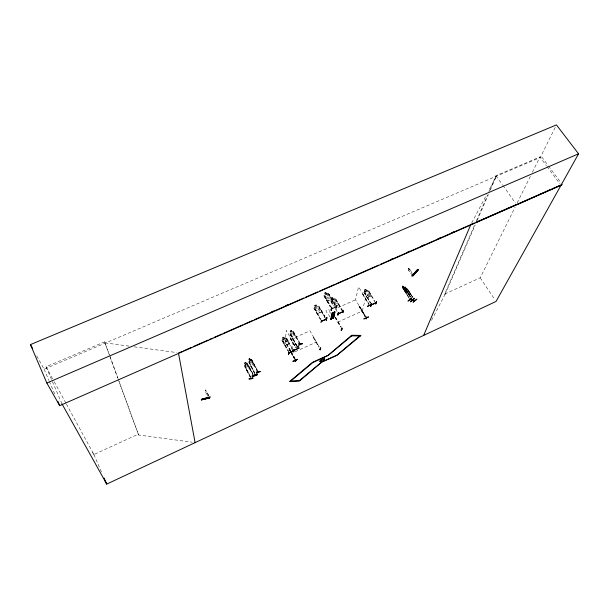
<?xml version="1.0" encoding="UTF-8"?>
<svg xmlns="http://www.w3.org/2000/svg" width="609" height="609" viewBox="0 0 609 609"><rect width="100%" height="100%" fill="white"/><g stroke="black" fill="none" stroke-linecap="round" stroke-linejoin="round"><path stroke-width="0.46" stroke-dasharray="3.04 2.28" d="M405.472 288.354L404.962 288.712M404.962 288.773L404.962 288.27M408.944 298.075L402.488 287.341L403.097 287.44L402.907 287.882L409.796 298.775M402.526 287.813L402.526 287.387M408.099 268.592L408.487 268.219M408.137 268.432L408.852 269.894A1.226 0.792 39.1 0 0 409.674 271.408L412.186 275.154M250.375 377.138L244.483 366.017L245.183 364.563L244.407 363.093L245.32 362.134L248.213 366.374L248.373 368.019L247.513 368.909L246.447 368.224L245.024 365.522L245.221 364.555M254.691 373.386L248.754 362.248L249.462 360.787L248.639 359.318L249.599 358.343L250.368 359.797M286.557 338.322C288.506 341.725 291.368 344.785 285.355 345.509C284.022 344.047 281.328 341.786 282.157 339.632L283.17 339.198M282.85 341.063L282.416 341.253L282.85 341.063L288.499 351.317M284.738 338.497L285.811 337.987L286.595 338.307L292.335 348.584M285.811 338.01L282.15 339.662L281.876 340.416M285.355 345.509L289.054 343.819M286.687 339.259L287.113 339.068L286.687 339.259L293.211 351.073M288.735 342.182L288.986 343.811M291.962 349.52L292.754 341.969M296.21 345.463L290.097 334.341L290.196 333.473L292.708 331.09L293.355 331.334M290.135 334.341L290.234 333.466M294.505 345.745L290.029 337.432L294.672 345.668M288.917 348.866L294.162 358.381M289.686 348.592L289.275 348.706L289.686 348.592L290.995 350.967M314.48 305.665L316.086 304.949L314.48 305.665L315.325 307.134M314.077 308.398L314.282 307.598L318.035 305.931L318.842 306.258L324.955 316.741M314.602 309.166L315.043 308.969L314.602 309.166L320.616 319.618M317.7 313.566L316.299 312.341L317.692 313.589L321.483 311.899L318.804 306.274L318.035 305.992M324.978 317.738L318.964 307.225L319.405 307.027L324.97 316.657M319.39 307.111L318.949 307.309M324.46 296.659L324.909 296.454L324.46 296.659L330.154 306.418M313.841 337.63L313.422 337.82L318.743 347.206M326.812 293.888L325.944 292.404L324.315 293.127L325.259 294.665L324.734 295.525L326.363 298.303L327.878 299.141L329.4 298.463L329.522 296.91L327.893 294.124L326.789 293.995L325.922 292.48L324.391 293.18M326.196 299.894L327.619 301.135L331.463 299.43L328.715 293.744M327.924 293.431L328.753 293.728L335.498 305.132M327.619 301.135L331.395 299.369M335.049 305.337L328.883 294.703L329.332 294.505L335.521 305.048M329.332 294.505L328.868 294.786M331.357 301.782L331.791 301.592L334.592 306.373M332.133 299.834L331.197 298.319L332.788 297.618L333.618 299.171L334.699 299.301L336.297 302.026L336.191 303.548L334.699 304.218L333.222 303.396L331.616 300.671L332.133 299.834L331.014 300.26C330.238 302.407 333.039 304.721 334.463 306.175M336.092 299.757L335.65 299.955L342.684 311.793M249.507 360.779L249.302 361.746L250.733 364.456L251.814 365.141L252.674 364.243L252.522 362.591L249.561 358.351M335.087 317.601L335.506 317.418L341.04 326.904M335.506 317.418L341.025 326.98M362.264 310.993L365.537 298.364M362.576 294.124L368.833 304.5M365.248 316.969L359.188 306.822L359.508 306.418L365.522 316.779M364.342 293.279L364.761 293.089L370.835 303.13L364.761 293.089M370.417 303.32L363.794 292.48L365.019 291.33M369.967 296.393L365.704 289.214L364.167 289.892L368.536 297.025M368.894 291.33L368.475 291.521L375.517 302.993M365.096 291.353L364.616 292.168L366.215 294.809L367.676 295.609L369.107 294.977L369.183 293.5L367.577 290.858L366.527 290.721L367.6 290.166L368.392 290.455L374.977 301.348M364.03 291.764L367.6 290.166M370.637 294.292L368.392 290.455M323.919 295.883L324.178 295.114M314.282 307.598L314.008 308.398L320.6 319.702M431.515 320.403L445.012 294.512L444.722 294.063L474.868 224.439M476.375 220.96L487.68 194.85M489.187 191.371L495.97 175.704L539.932 156.962L546.41 165.678M445.012 294.512L475.21 224.934M477.098 220.587L488.418 194.499M490.306 190.145L496.35 176.237L488.418 191.256M444.722 294.063L480.219 277.773L515.123 207.159M517.224 202.904L530.683 175.681M532.365 172.278L539.932 156.962M555.202 127.41L540.312 157.472L44.084 369.199L36.357 355.26M471.686 222.963L486.66 194.591M408.852 269.894L408.89 269.848A1.226 0.792 39.1 0 0 409.636 271.454L409.674 271.408M409.012 268.493L409.766 269.658A1.226 0.792 39.1 0 1 410.915 271.134L410.877 271.18A1.226 0.792 39.1 0 0 409.728 269.696L408.449 268.264M248.738 359.325L249.599 358.427M246.036 363.664L246.66 362.926L247.269 363.131L252.72 373.507M246.714 362.987L244.483 366.017M250.322 359.881L250.954 359.135L251.57 359.34L257.478 370.523M251.007 359.196L248.891 361.426L248.754 362.248M250.657 377.953L244.841 366.892L245.229 366.603L250.626 376.88M253.58 376.164L247.574 364.022L252.583 373.523M254.562 373.408L249.37 362.857L254.95 373.127M251.616 360.498L252.012 360.216L251.616 360.498L257.927 372.396M249.507 362.835L249.119 363.124M247.604 371.033L246.531 369.914L247.604 371.033L249.804 368.78L249.325 367.037L249.804 368.78M253.641 363.246L254.12 364.997L251.943 367.265L250.847 366.108M290.188 331.38L291.201 330.344L292 331.875L292.815 331.844L294.322 334.554L294.429 336.221L293.416 337.173L292.229 336.518L290.09 331.365L291.201 330.344L291.962 331.875M297.07 345.965L290.919 334.912L290.622 335.194M300.054 344.298L293.439 332.438L293.736 332.156M208.872 396.124L207.387 392.896A1.203 0.685 78 0 0 206.421 391.442C203.969 386.601 206.687 395.287 205.431 390.963M403.036 287.395L402.199 286.047L403.051 287.478M403.006 286.161L410.413 297.367M402.442 287.829L405.845 292.822L407.832 292.99L407.292 291.642M403.851 287.509L405.031 288.034L410.474 296.69M403.158 288.514L409.56 298.753M402.488 287.425L404.467 287.524M405.472 287.098L408.829 292.487L406.949 291.315M405.031 288.034L404.422 287.562M410.603 296.583L405.328 288.826L404.635 287.014L405.51 287.06M406.31 288.43L406.919 288.453L404.924 288.301M405.632 289.435L410.535 297.261M404.711 291.452L405.891 292.792L407.87 292.959M412.186 296.766L407.908 289.633L413.031 297.451M407.223 292.32L408.35 293.683L410.268 293.804M408.35 293.683C412.803 296.69 407.84 288.925 410.276 293.881M66.373 404.041L93.9 454.535L138.251 434.187L118.161 379.148M295.144 351.736L316.36 342.075M337.69 322.176L362.248 311.07M317.692 313.589L321.483 311.877M337.789 307.735L355.511 299.811M359.614 306.555L359.203 306.738L365.271 316.886M331.273 298.372L332.758 297.717M331.684 298.501L332.636 298.075L332.925 298.562L331.966 298.981M366.983 294.474L368.415 293.835M371.018 295.845L367.478 297.436L366.1 296.294M327.931 293.401L324.125 295.106L323.851 295.883L330.611 307.317M364.243 289.945L365.682 289.283M365.385 291.825L366.816 291.193M61.989 403.858L46.071 366.785L104.55 341.862L109.354 354.75M205.591 390.057L205.378 390.818M207.319 392.904L208.803 396.139M205.918 392.067A1.203 0.685 78 0 0 206.611 393.779L206.672 393.772M245.229 366.603L250.497 376.902M245.123 364.547L244.407 363.093M247.315 364.289L252.88 374.558M251.57 359.34L257.341 370.546M292.259 338.231L293.477 339.327L296.027 336.944L295.555 335.178M290.919 334.912L296.948 345.973M293.439 332.438L299.293 342.707M293.348 331.288L299.598 342.425M407.375 291.346L408.152 291.414L406.591 288.917L405.807 288.849M405.685 288.742L410.245 296.674M404.688 287.06L405.472 287.136M402.153 286.085L403.044 286.131L402.214 286.131M402.496 286.367L403.006 286.42M402.777 286.816L403.287 286.862M138.251 434.187L138.631 435.001L192.269 442.225M105.022 342.875L129.489 346.186M134.193 346.826L176.549 352.558M367.592 290.196L368.384 290.485M335.498 298.958L334.729 298.676L331.068 300.306L330.824 301.029L333.671 305.855M250.969 359.203L251.547 359.394M246.675 362.994L247.246 363.185M366.146 296.256C367.113 298.775 372.609 296.644 370.645 294.269M326.249 299.834L327.634 301.067M404.483 290.402L406.378 291.589L406.127 290.546M250.893 366.1L251.943 367.189M541.774 156.955L547.872 165.146M548.427 165.892L561.178 183.035M546.966 166.424L560.265 184.329M495.97 175.704L502.341 184.649M502.889 185.418L515.42 203.01M480.219 277.773L494.98 299.872M330.139 317L327.376 312.782A1.842 1.644 11.2 0 1 326.493 310.118A1.842 1.644 11.2 0 1 329.53 310.506M412.902 297.557L406.881 288.483L412.308 296.659M403.006 286.207L403.851 287.547M365.704 289.214L366.549 290.653M369.062 304.211L358.579 286.847L355.527 299.727L365.583 316.573M362.637 293.903L369.001 304.424M359.668 306.35L365.271 315.721M336.107 299.674L342.661 310.796M342.639 310.887L335.544 298.882L334.729 298.593L333.641 299.095L332.788 297.618M328.883 294.703L336.023 306.867M335.057 307.164L337.378 311.237M335.551 308.961L337.401 312.227M324.909 296.454L330.603 306.213M324.894 296.545L330.588 306.304M334.843 317.281L340.606 327.17M410.915 271.134L412.194 273.449M318.964 307.225L325.922 319.261M316.086 304.949L316.908 306.517L317.997 306.654L319.58 309.402L319.459 310.94L317.959 311.61L316.467 310.788L314.883 308.032L315.409 307.187L314.564 305.688M315.043 308.969L320.585 318.697M92.591 452.457L94.266 455.372M313.848 337.553L319.169 346.94M319.154 347.016L309.958 330.786L285.438 341.839L290.577 351.157M290.143 334.326L296.332 345.455M294.703 345.47L286.253 330.261L285.248 341.855L290.386 351.172M290.029 337.432L294.535 345.547M291.445 351.682L294.939 358.1M290.851 351.781L294.786 358.914M290.828 351.964L294.322 358.313M288.94 348.675L290.249 351.058M290.683 351.85L294.185 358.199M282.858 340.987L288.506 351.241M281.944 340.393L287.631 350.723M206.611 393.779L208.735 397.548M46.071 366.785L53.744 380.861M54.193 381.691L65.924 403.211M251.753 360.482L257.219 370.79M249.37 362.857L254.813 373.15M330.527 313.452L329.667 311.762A1.842 1.644 11.2 0 0 329.743 311.344M93.9 454.535L102.198 473.65M44.084 369.199L48.91 380.48M49.283 381.348L55.229 395.241M109.673 355.641L117.811 377.93M118.131 378.828L138.631 435.001M104.55 341.862L117.834 378.258M282.378 337.736L283.946 337.028L284.715 338.566L285.766 338.695L287.258 341.39L287.113 342.905L285.644 343.567L284.213 342.76L282.728 340.058L283.246 339.228L282.378 337.736M337.843 302.802L338.208 304.5L337.843 302.802M245.29 362.614L244.993 363.672L245.29 362.614M249.568 358.83L249.271 359.889L249.568 358.83M246.333 364.144L245.48 365.042L246.904 367.745L247.756 366.854L246.333 364.144M250.619 360.361L249.759 361.259L251.197 363.976L252.057 363.071L250.619 360.361M291.148 330.832L290.501 331.448L290.767 331.928L291.422 331.319L291.148 330.832M292.274 332.354L291.262 333.306L292.769 336.008L293.782 335.064L292.274 332.354M284.982 339.046L283.512 339.708L285.004 342.41L286.474 341.748L284.982 339.046M283.786 337.485L282.85 337.904L283.109 338.383L284.053 337.965L283.786 337.485M317.19 307.012L315.69 307.674L317.274 310.43L318.781 309.76L317.19 307.012M333.899 299.658L332.415 300.313L334.014 303.046L335.506 302.384L333.899 299.658M328.708 297.268L327.178 297.946L325.556 295.159L327.079 294.49L328.708 297.268M315.934 305.413L314.967 305.84L315.249 306.335L316.216 305.901L315.934 305.413M325.792 292.876L324.81 293.302L325.099 293.804L326.081 293.371L325.792 292.876M365.56 289.663L364.639 290.067L364.928 290.539L365.842 290.128L365.56 289.663M405.701 290.508L404.909 290.44L403.333 287.928L404.125 287.996L405.701 290.508M405.472 287.349L404.97 287.296L405.754 287.791L405.472 287.349"/><path stroke-width="0.91" d="M201.899 399.2L210.174 397.045M202.066 399.002L210.174 397.03M209.29 398.103L209.435 397.73L201.404 399.831M288.925 351.979L288.712 354.118M293.454 350.419L293.698 350.853L292.944 350.738M292.982 350.86L293.256 351.134L292.921 350.662M293.82 351.812L294.078 349.688M294.246 350.19L299.057 348.082M294.276 350.129L299.027 348.005M292.998 361.434L297.679 359.318L292.891 361.228M295.601 360.322L295.228 359.691L295.464 360.284M295.434 360.315L294.992 359.972M295.647 359.234L295.38 361.259M295.807 359.683L295.601 360.231M296.043 360.033L295.776 359.614M321.004 322.61L321.415 320.174M326.241 320.212L326.873 317.731L326.211 320.22M331.471 307.789C330.314 316.375 332.803 300.663 331.212 310.148M332.019 308.649L331.54 308.862M319.839 349.208L320.296 348.904L319.847 349.117M320.753 347.754L320.136 349.985L320.532 347.891M336.001 306.959L336.511 306.639M336.32 307.88L337.021 305.284L336.267 307.865M338.543 312.592L337.774 315.135L338.376 312.371M337.98 314.99L338.475 312.569M332.202 312.866L330.702 319.641L331.083 319.474M331.03 319.512L332.255 312.851M332.735 312.638L331.189 319.436L332.681 312.653M331.502 319.306L332.902 312.691M332.818 318.598L334.234 311.975M333.245 318.408L334.668 311.778M333.146 318.576L334.615 311.93L333.192 318.553M333.458 318.438L334.942 311.778L333.29 318.385M343.156 312.683L343.446 310.331M341.725 328.144L341.215 330.39L341.733 328.152M341.931 328.015L341.405 330.23M342.182 329.005L341.748 329.203M417.881 269.84L418.269 269.817L412.94 275.717M411.882 275.946L417.211 270.046L412.255 275.946M418.002 269.894L413.085 275.755M363.992 318.979L368.597 316.931L363.885 318.796M370.675 306.243L371.635 303.716L370.683 306.213M370.873 306.091L371.566 303.693M201.305 399.946L209.306 398.103M375.852 303.899L376.575 301.47L375.662 303.975M209.458 397.799L201.32 399.809M251.228 378.707L254.014 375.852L253.534 376.187M255.407 374.969L258.361 372.084L258.033 372.404M332.773 318.614L334.189 311.991M253.314 375.441L257.386 374.702L253.473 375.327M253.428 375.311L257.333 374.687M295.243 359.706L295.472 360.132M560.996 185.311L578.55 153.803L556.443 124.906L30.45 344.595L46.847 383.038L59.69 405.655L560.996 185.311L496.031 301.455L106.735 484.094L105.174 481.437M423.628 335.46L470.94 224.295M298.791 346.955L295.365 347.191M412.331 300.526L414.836 300.686M414.615 300.694L415.018 300.549M297.101 347.008L300.465 344.039M257.919 372.388L257.904 371.726M412.597 299.727L410.055 299.544M415.011 300.572L412.369 300.503M412.932 275.725L417.858 269.84M413.13 275.74L418.139 269.779M288.887 353.037L293.637 350.868M293.584 350.99L288.978 353.075M321.491 321.255L326.371 319.04M326.386 319.139L321.476 321.339M338.299 313.764L343.164 311.564M341.74 329.119L342.189 328.989M371.3 304.888L375.943 302.78M332.636 312.805L331.189 319.436M256.48 372.221L260.393 371.619L256.351 372.327M255.887 375.547L252.126 376.004M343.111 311.679L338.315 313.848M375.898 302.901L371.368 304.942M290.752 381.044L312.98 362.416L327.832 355.565L351.789 335.262L360.97 335.422L337.295 355.032L322.146 361.799L299.377 381.067L289.534 381.615L312.409 362.431L328.464 355.169L351.644 335.848M299.438 380.572L321.522 362.188L336.67 355.42L359.759 335.978M411.669 298.045L407.977 301.12L411.768 298.014M410.824 301.31L414.508 298.25L410.831 301.318M410.573 301.973L414.196 298.89M413.1 302.087L416.921 299.11L413.229 302.125M295.989 360.147L295.761 359.713M412.415 299.841L410.093 299.697M366.763 316.771L366.161 318.994M326.896 317.753L326.523 317.624M326.47 320.151L326.675 317.814M367.387 306.342L372.107 304.241L367.341 306.418M336.472 306.67L331.608 308.93M271.584 311.884L274.195 310.735M285.507 305.764L288.118 304.622M390.849 259.487L393.46 258.338M407.391 252.217L410.002 251.068M421.321 246.097L423.933 244.955M437.863 238.835L440.474 237.685M451.787 232.714L454.405 231.565M559.884 185.57L475.994 222.354L494.95 214.018M560.752 185.197L562.282 184.519M179.35 352.702L181.962 351.553M183.697 350.792L191.53 347.351M193.266 346.59L208.057 340.088M209.8 339.32L212.412 338.178M214.147 337.409L221.981 333.968M223.716 333.207L242.862 324.795M244.597 324.026L252.431 320.585M254.166 319.824L273.312 311.412M275.047 310.651L303.762 298.029M305.497 297.268L317.677 291.917M319.421 291.148L334.212 284.654M335.947 283.885L348.127 278.534M349.87 277.773L378.577 265.151M380.32 264.39L409.035 251.776M410.771 251.007L469.935 225.01M496.678 213.257L515.648 204.921M550.391 189.658L516.683 204.784M552.135 188.889L559.953 185.456M46.847 383.038L578.55 153.803M258.216 372.099L257.881 371.734M298.714 344.024L302.201 343.796M255.887 375.479L251.974 376.172M256.975 372.023L258.566 371.779M293.721 349.566L293.599 351.895M290.173 381.082L300.009 380.541M351.104 335.833L360.292 335.985M412.027 275.991L416.952 270.107M412.491 299.978L412.757 300.412M62.034 403.95L106.735 484.094L104.093 478.004M30.45 344.595L32.719 348.698M258.117 371.642L258.33 372.129L257.98 371.665M57.832 401.316L59.69 405.655M249.005 378.874L253.062 378.44L249.096 379.042M178.429 352.809L195.124 442.766M288.727 352.086L288.514 354.263L288.727 352.086M295.456 359.333L295.19 361.419L295.456 359.333M321.377 359.972L319.908 360.65L320.547 360.817L319.717 361.677L321.56 360.825L320.913 360.657L321.727 359.812L321.377 359.972M324.247 358.648L322.785 359.325L323.417 359.493L322.587 360.353L324.43 359.5L323.782 359.333L324.605 358.48L324.247 358.648M298.89 343.925L302.384 343.689L298.89 343.91M474.259 223.115L470.803 224.63L474.251 223.115"/></g></svg>
